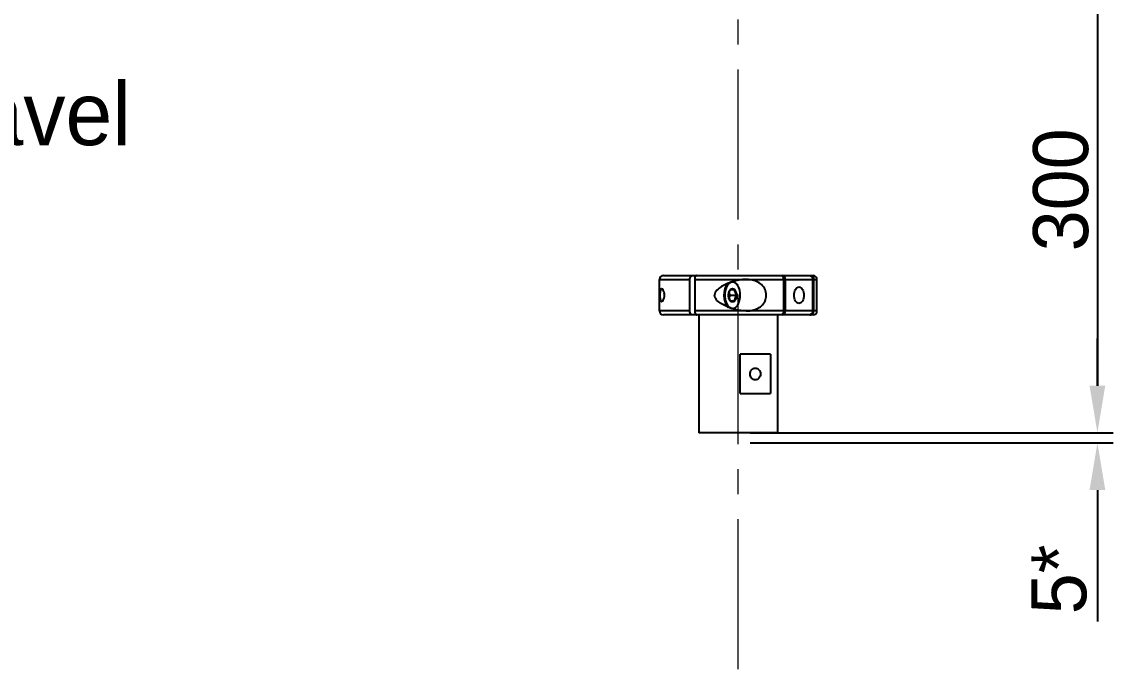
# Model space of a CAD drawing. Header units: millimetres. Extents: x 4086 to 8300, y 123 to 1549.
# Drawn here: x 6980.2 to 7118.8, y 731.6 to 813.9 of the extents above; entities that cross this region are included whole.
import ezdxf

# ---------------------------------------------------------------- set-up
doc = ezdxf.new("R2010")
doc.units = ezdxf.units.MM
doc.linetypes.add('CENTER2', pattern=[28.575, 19.05, -3.175, 3.175, -3.175])
doc.layers.add('中心线层', color=7, linetype='CENTER2', lineweight=0)
doc.layers.add('标注层', color=7, linetype='Continuous', lineweight=0)
doc.layers.add('外形图', color=7, linetype='Continuous')
doc.styles.get("Standard").update_dxf_attribs({"font": 'simsun.ttc'})
doc.styles.add('思源黑', font='SourceHanSansCN-Normal.ttf')
doc.dimstyles.new('尺寸标注_1_4比例', dxfattribs={"dimtxt": 7, "dimasz": 6, "dimexe": 2, "dimexo": 1.5, "dimgap": 1, "dimtad": 1, "dimdec": 1, "dimlfac": 4, "dimdsep": 46, "dimtxsty": '思源黑', "dimcen": 0.09, "dimadec": 0, "dimazin": 0, "dimtp": 0.01, "dimtm": 0.01, "dimtfac": 1, "dimtdec": 1, "dimtofl": 0, "dimtmove": 0, "dimatfit": 3, "dimfxl": 1, "dimtolj": 1, "dimarcsym": 0})

# ---------------------------------------------------------------- blocks, each defined once
blk = doc.blocks.new('*D1312')
at = {"layer": 'Defpoints', "color": 0}
for p in [(7071.18, 836.63), (7071.18, 761.64), (7116.79, 761.64)]:
    blk.add_point(p, dxfattribs=at)
at = {"layer": '标注层', "color": 0, "lineweight": -2}
for p, q in [((7072.68, 836.63), (7118.79, 836.63)), ((7116.79, 830.63), (7116.79, 767.64)), ((7072.68, 761.64), (7118.79, 761.64))]:
    blk.add_line(p, q, dxfattribs=at)
at = {"layer": '标注层', "color": 0}
for points in [[(7117.79, 830.63), (7115.79, 830.63), (7116.79, 836.63)], [(7115.79, 767.64), (7117.79, 767.64), (7116.79, 761.64)]]:
    blk.add_solid(points, dxfattribs=at)
at = {"layer": '标注层', "color": 0, "insert": (7112.16, 792.53), "char_height": 7, "attachment_point": 5, "rotation": 90, "style": '思源黑'}
blk.add_mtext('\\A1;300', dxfattribs=at)
blk = doc.blocks.new('*D1315')
at = {"layer": 'Defpoints', "color": 0}
for p in [(7071.18, 761.64), (7071.18, 760.39), (7116.79, 760.39)]:
    blk.add_point(p, dxfattribs=at)
at = {"layer": '标注层', "color": 0, "lineweight": -2}
for p, q in [((7116.79, 767.64), (7116.79, 773.64)), ((7072.68, 761.64), (7118.79, 761.64)), ((7072.68, 760.39), (7118.79, 760.39)), ((7116.79, 754.39), (7116.79, 737.67))]:
    blk.add_line(p, q, dxfattribs=at)
at = {"layer": '标注层', "color": 0}
for points in [[(7115.79, 767.64), (7117.79, 767.64), (7116.79, 761.64)], [(7117.79, 754.39), (7115.79, 754.39), (7116.79, 760.39)]]:
    blk.add_solid(points, dxfattribs=at)
at = {"layer": '标注层', "color": 0, "insert": (7111.93, 743.03), "char_height": 7, "attachment_point": 5, "rotation": 90, "style": '思源黑'}
blk.add_mtext('\\A1;5*', dxfattribs=at)

msp = doc.modelspace()

# ---------------------------------------------------------------- linework, layer by layer
at = {"layer": '中心线层'}
msp.add_line((7071.1752, 731.6241), (7071.1752, 1036.5457), dxfattribs=at)
at = {"layer": '外形图', "color": 7, "linetype": 'Continuous'}
for p, q in [((7061.1756, 777.1394), (7061.1756, 781.1394)), ((7061.1756, 781.1394), (7065.0347, 781.1394)), ((7061.6759, 781.6394), (7080.6734, 781.6394)), ((7065.0347, 777.1393), (7065.0347, 781.1394)), ((7065.6434, 781.1394), (7065.6434, 777.1393)), ((7065.6434, 781.1394), (7081.1756, 781.1394)), ((7076.9221, 781.1394), (7076.9221, 777.1394)), ((7077.1591, 777.1394), (7077.1591, 781.1394)), ((7080.6145, 781.1394), (7080.6145, 777.1394)), ((7080.7613, 777.1394), (7080.7613, 781.1394)), ((7081.1756, 777.1394), (7081.1756, 781.1394)), ((7070.1384, 779.1394), (7070.018, 779.4963)), ((7070.018, 778.7825), (7070.1384, 779.1394)), ((7070.1384, 779.1394), (7070.9501, 779.1394)), ((7070.1966, 779.8841), (7070.6989, 779.8841)), ((7070.6989, 778.3946), (7070.1966, 778.3946)), ((7065.0347, 777.1394), (7061.1756, 777.1394)), ((7080.6752, 776.6394), (7061.6759, 776.6394)), ((7081.1756, 777.1394), (7065.6434, 777.1394)), ((7066.1756, 776.6394), (7066.1756, 761.6394)), ((7066.1756, 776.6394), (7066.1756, 761.6394)), ((7076.1756, 776.6394), (7076.1756, 761.6394)), ((7075.2519, 771.6394), (7071.4311, 771.6394)), ((7071.4311, 766.6394), (7071.4311, 771.6394)), ((7075.2519, 771.6394), (7075.2519, 766.6394)), ((7071.4311, 766.6394), (7075.2519, 766.6394)), ((7076.1756, 761.6394), (7066.1756, 761.6394)), ((7076.1756, 761.6394), (7066.1756, 761.6394))]:
    msp.add_line(p, q, dxfattribs=at)
for centre, radius, start, end in [((7061.6756, 781.1394), 0.5, 90, 180), ((7069.7872, 779.533), 1.5665, 29.41907, 31.712605), ((7080.6756, 781.1394), 0.5, 0, 90), ((7069.788, 778.7453), 1.5656, 328.282278, 330.580007), ((7061.6756, 777.1394), 0.5, 180, 270), ((7076.6048, 776.8719), 0.2396, 304.47247, 306.666507), ((7080.6756, 777.1394), 0.5, 270, 0)]:
    msp.add_arc(centre, radius, start, end, dxfattribs=at)
for points, knots in [([(7065.0347, 781.1394), (7065.0347, 781.2037), (7065.0493, 781.3936), (7065.1903, 781.6394), (7065.327, 781.6394)], [0, 0, 0, 0, 0.31971859, 1, 1, 1, 1]), ([(7065.9357, 781.6394), (7065.8964, 781.6394), (7065.6933, 781.5569), (7065.6434, 781.3048), (7065.6434, 781.1394)], [0, 0, 0, 0, 0.19232204, 1, 1, 1, 1]), ([(7070.402, 780.8449), (7069.933, 780.6952), (7069.2463, 780.3931), (7068.4561, 779.8359), (7068.1615, 779.3802), (7068.1615, 779.1394)], [0, 0, 0, 0, 0.50386433, 0.75344196, 1, 1, 1, 1]), ([(7069.9051, 780.6826), (7069.8178, 780.6028), (7069.4753, 780.1585), (7069.3648, 779.5748), (7069.3648, 779.1394)], [0, 0, 0, 0, 0.21355472, 1, 1, 1, 1]), ([(7071.1198, 780.3565), (7071.0038, 780.5442), (7070.7574, 780.803), (7070.3235, 780.8272), (7070.0338, 780.6839), (7069.794, 780.4161), (7069.5394, 779.9071), (7069.4695, 779.451), (7069.4695, 779.1394)], [0, 0, 0, 0, 0.22499914, 0.32150927, 0.42395788, 0.54329116, 0.68222097, 1, 1, 1, 1]), ([(7071.1223, 780.3546), (7071.0818, 780.4266), (7070.9281, 780.6624), (7070.6727, 780.854), (7070.4735, 780.883)], [0, 0, 0, 0, 0.29095406, 1, 1, 1, 1]), ([(7071.4261, 779.1394), (7071.4261, 779.2459), (7071.4035, 779.6453), (7071.2962, 780.0464), (7071.1517, 780.3025)], [0, 0, 0, 0, 0.26591461, 1, 1, 1, 1]), ([(7074.7423, 779.1394), (7074.7423, 779.3928), (7074.6315, 779.9027), (7074.0223, 780.7246), (7073.2735, 781.016), (7072.7853, 781.0928)], [0, 0, 0, 0, 0.25407, 0.5044913, 1, 1, 1, 1]), ([(7076.7411, 781.6038), (7076.7699, 781.5839), (7076.8872, 781.4565), (7076.9221, 781.2741), (7076.9221, 781.1394)], [0, 0, 0, 0, 0.20611789, 1, 1, 1, 1]), ([(7077.1591, 781.1394), (7077.1591, 781.2637), (7077.0929, 781.5071), (7076.8607, 781.6394), (7076.7533, 781.6394)], [0, 0, 0, 0, 0.53641348, 1, 1, 1, 1]), ([(7080.2821, 781.6394), (7080.4051, 781.6394), (7080.664, 781.5275), (7080.7613, 781.2662), (7080.7613, 781.1394)], [0, 0, 0, 0, 0.49252449, 1, 1, 1, 1]), ([(7080.3639, 781.6013), (7080.4808, 781.5418), (7080.595, 781.3663), (7080.6145, 781.1881), (7080.6145, 781.1394)], [0, 0, 0, 0, 0.72919674, 1, 1, 1, 1]), ([(7061.4261, 779.9644), (7061.3478, 779.9644), (7061.2643, 779.7478), (7061.2428, 779.4852), (7061.2329, 779.2635), (7061.2329, 779.1394)], [0, 0, 0, 0, 0.26877619, 0.57447053, 1, 1, 1, 1]), ([(7061.2329, 779.1394), (7061.2329, 779.0152), (7061.2428, 778.7936), (7061.2643, 778.5309), (7061.3478, 778.3143), (7061.4261, 778.3144)], [0, 0, 0, 0, 0.42552845, 0.73122365, 1, 1, 1, 1]), ([(7061.8162, 779.1394), (7061.8162, 779.3588), (7061.7479, 779.6521), (7061.5227, 779.9643), (7061.4261, 779.9644)], [0, 0, 0, 0, 0.69435089, 1, 1, 1, 1]), ([(7061.4261, 778.3144), (7061.5227, 778.3144), (7061.7479, 778.6266), (7061.8162, 778.9199), (7061.8162, 779.1394)], [0, 0, 0, 0, 0.30564829, 1, 1, 1, 1]), ([(7070.402, 777.4338), (7069.933, 777.5835), (7069.2463, 777.8856), (7068.4561, 778.4428), (7068.1615, 778.8985), (7068.1615, 779.1394)], [0, 0, 0, 0, 0.50386598, 0.75344419, 1, 1, 1, 1]), ([(7069.3648, 779.1394), (7069.3648, 778.9833), (7069.4073, 778.4378), (7069.6128, 777.8634), (7069.9051, 777.596)], [0, 0, 0, 0, 0.28257552, 1, 1, 1, 1]), ([(7069.4695, 779.1394), (7069.4695, 778.8277), (7069.5394, 778.3717), (7069.7939, 777.8627), (7070.0338, 777.5949), (7070.3234, 777.4515), (7070.7573, 777.4757), (7071.0037, 777.7345), (7071.1198, 777.9221)], [0, 0, 0, 0, 0.31776728, 0.45669265, 0.57602807, 0.67848348, 0.77499577, 1, 1, 1, 1]), ([(7069.9455, 779.1394), (7069.9496, 779.2011), (7069.9794, 779.4638), (7070.0918, 779.7117), (7070.1966, 779.8841)], [0, 0, 0, 0, 0.23455792, 1, 1, 1, 1]), ([(7069.9455, 779.1394), (7069.9455, 779.2137), (7069.9655, 779.4761), (7070.061, 779.75), (7070.1966, 779.8841)], [0, 0, 0, 0, 0.28049017, 1, 1, 1, 1]), ([(7070.1966, 778.3946), (7070.1602, 778.4545), (7070.03, 778.6835), (7069.9584, 778.9464), (7069.9455, 779.1394)], [0, 0, 0, 0, 0.26600615, 1, 1, 1, 1]), ([(7070.1966, 778.3946), (7070.1559, 778.4348), (7069.9976, 778.6521), (7069.9455, 778.9308), (7069.9455, 779.1394)], [0, 0, 0, 0, 0.21531422, 1, 1, 1, 1]), ([(7070.6989, 779.8841), (7070.7396, 779.8439), (7070.898, 779.6266), (7070.9501, 779.3479), (7070.9501, 779.1394)], [0, 0, 0, 0, 0.21531422, 1, 1, 1, 1]), ([(7070.6989, 779.8841), (7070.7031, 779.8224), (7070.7328, 779.5597), (7070.8453, 779.3118), (7070.9501, 779.1394)], [0, 0, 0, 0, 0.23455792, 1, 1, 1, 1]), ([(7070.9501, 779.1394), (7070.9501, 779.065), (7070.9301, 778.8026), (7070.8346, 778.5287), (7070.6989, 778.3946)], [0, 0, 0, 0, 0.28049017, 1, 1, 1, 1]), ([(7070.9501, 779.1394), (7070.9137, 779.0795), (7070.7834, 778.8504), (7070.7118, 778.5876), (7070.6989, 778.3946)], [0, 0, 0, 0, 0.26600615, 1, 1, 1, 1]), ([(7071.1517, 777.9762), (7071.1971, 778.0566), (7071.3639, 778.4224), (7071.4261, 778.8308), (7071.4261, 779.1394)], [0, 0, 0, 0, 0.23025392, 1, 1, 1, 1]), ([(7072.7853, 777.1859), (7073.2735, 777.2627), (7074.0223, 777.5541), (7074.6315, 778.376), (7074.7423, 778.886), (7074.7423, 779.1394)], [0, 0, 0, 0, 0.49550834, 0.74593051, 1, 1, 1, 1]), ([(7078.2735, 779.1394), (7078.2735, 779.394), (7078.3314, 779.8306), (7078.7096, 780.1893), (7078.8868, 780.1893)], [0, 0, 0, 0, 0.58965598, 1, 1, 1, 1]), ([(7078.8868, 778.0894), (7078.7096, 778.0894), (7078.3314, 778.4481), (7078.2735, 778.8847), (7078.2735, 779.1394)], [0, 0, 0, 0, 0.41032501, 1, 1, 1, 1]), ([(7078.8868, 780.1893), (7079.064, 780.1893), (7079.4422, 779.8307), (7079.5001, 779.394), (7079.5001, 779.1394)], [0, 0, 0, 0, 0.41032501, 1, 1, 1, 1]), ([(7079.5001, 779.1394), (7079.5001, 778.8847), (7079.4422, 778.4481), (7079.064, 778.0894), (7078.8868, 778.0894)], [0, 0, 0, 0, 0.58965598, 1, 1, 1, 1]), ([(7070.4731, 777.3956), (7070.5354, 777.4047), (7070.8121, 777.4906), (7071.0132, 777.7306), (7071.1223, 777.9241)], [0, 0, 0, 0, 0.22058385, 1, 1, 1, 1]), ([(7065.327, 776.6394), (7065.2876, 776.6394), (7065.0845, 776.7218), (7065.0347, 776.974), (7065.0347, 777.1393)], [0, 0, 0, 0, 0.19232236, 1, 1, 1, 1]), ([(7065.6434, 777.1393), (7065.6434, 777.075), (7065.6581, 776.8851), (7065.7991, 776.6394), (7065.9357, 776.6394)], [0, 0, 0, 0, 0.31971979, 1, 1, 1, 1]), ([(7076.9221, 777.1394), (7076.9221, 777.0913), (7076.9086, 776.9278), (7076.8429, 776.7504), (7076.7479, 776.6798)], [0, 0, 0, 0, 0.28864673, 1, 1, 1, 1]), ([(7076.7533, 776.6394), (7076.8606, 776.6394), (7077.0928, 776.7715), (7077.1591, 777.015), (7077.1591, 777.1394)], [0, 0, 0, 0, 0.4633213, 1, 1, 1, 1]), ([(7080.2821, 776.6394), (7080.4051, 776.6394), (7080.664, 776.7512), (7080.7613, 777.0125), (7080.7613, 777.1394)], [0, 0, 0, 0, 0.49239236, 1, 1, 1, 1]), ([(7080.6145, 777.1394), (7080.6145, 777.0912), (7080.5953, 776.9144), (7080.4835, 776.7404), (7080.3684, 776.6798)], [0, 0, 0, 0, 0.27039646, 1, 1, 1, 1]), ([(7073.3415, 768.3894), (7073.2555, 768.3894), (7073.0779, 768.4306), (7072.7839, 768.6597), (7072.6165, 769.1393), (7072.7839, 769.6189), (7073.0779, 769.8481), (7073.2555, 769.8894), (7073.3415, 769.8894)], [0, 0, 0, 0, 0.11830566, 0.24127603, 0.49998278, 0.75869799, 0.88168714, 1, 1, 1, 1]), ([(7073.3415, 769.8894), (7073.4275, 769.8894), (7073.6051, 769.8481), (7073.8991, 769.619), (7074.0665, 769.1394), (7073.8992, 768.6598), (7073.6052, 768.4306), (7073.4275, 768.3894), (7073.3415, 768.3894)], [0, 0, 0, 0, 0.11830566, 0.24127603, 0.49998278, 0.75869799, 0.88168714, 1, 1, 1, 1])]:
    msp.add_open_spline(points, degree=3, knots=knots, dxfattribs=at)
for points in [[(7072.1641, 781.1394), (7071.5686, 781.1394), (7070.9693, 781.0259), (7070.402, 780.8449)], [(7072.7853, 781.0928), (7072.5802, 781.1251), (7072.3718, 781.1394), (7072.1641, 781.1394)], [(7076.6347, 781.6394), (7076.6721, 781.6394), (7076.7104, 781.6251), (7076.7411, 781.6038)], [(7080.2086, 781.6394), (7080.2619, 781.6394), (7080.3164, 781.6255), (7080.3639, 781.6013)], [(7070.1966, 779.8841), (7070.2622, 779.9489), (7070.4478, 780.0499), (7070.6334, 779.9489), (7070.6989, 779.8841)], [(7070.6989, 778.3946), (7070.6334, 778.3298), (7070.4478, 778.2289), (7070.2622, 778.3298), (7070.1966, 778.3946)], [(7072.1638, 777.1394), (7071.5684, 777.1394), (7070.9692, 777.2528), (7070.402, 777.4338)], [(7072.1638, 777.1394), (7072.3716, 777.1393), (7072.5801, 777.1536), (7072.7853, 777.1859)], [(7076.7404, 776.6744), (7076.7098, 776.6534), (7076.6719, 776.6394), (7076.6347, 776.6394)], [(7080.3684, 776.6798), (7080.3198, 776.6541), (7080.2636, 776.6394), (7080.2086, 776.6394)]]:
    msp.add_open_spline(points, degree=3, dxfattribs=at)

# ---------------------------------------------------------------- texts
at = {"layer": '标注层', "insert": (6760.3871, 806.2054), "char_height": 8, "width": 291.518636, "attachment_point": 1}
msp.add_mtext('{\\fSource Han Sans CN Normal|b0|i0|c134|p34;(*)\\C7;Indicates the margin of mechanical block travel}', dxfattribs=at)

# ---------------------------------------------------------------- dimensions: what is measured, and where the dimension line sits
at = {"layer": '标注层'}
dim = msp.add_linear_dim(base=(7116.7912, 761.6394), p1=(7071.1752, 836.6346), p2=(7071.1756, 761.6394), angle=90, dimstyle='尺寸标注_1_4比例', dxfattribs=at)
dim.commit()
dim.dimension.update_dxf_attribs({"geometry": '*D1312', "text_midpoint": (7116.7912, 792.5346), "dimtype": 160})
dim = msp.add_linear_dim(base=(7116.7912, 760.3894), p1=(7071.1752, 761.6394), p2=(7071.1752, 760.3894), angle=90, text='<>*', dimstyle='尺寸标注_1_4比例', dxfattribs=at)
dim.commit()
dim.dimension.update_dxf_attribs({"geometry": '*D1315', "text_midpoint": (7111.9317, 743.0278)})

doc.saveas('drawing.dxf')
